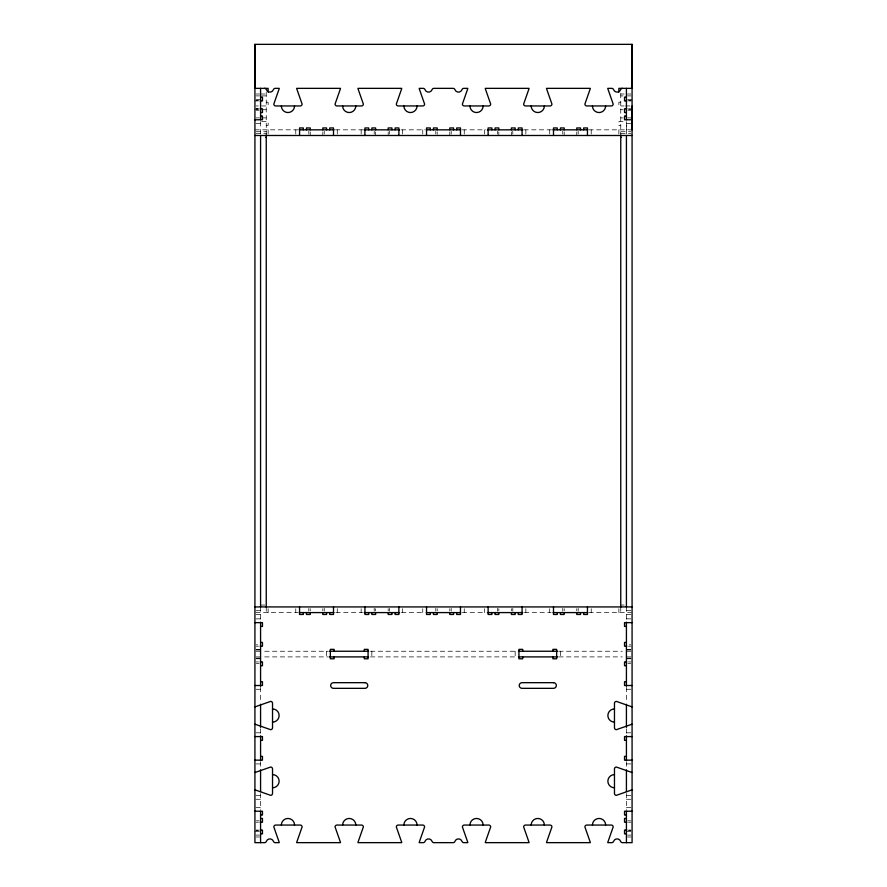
<?xml version="1.0" encoding="UTF-8"?>
<svg xmlns="http://www.w3.org/2000/svg" width="887" height="887" viewBox="0 0 887 887"><rect width="100%" height="100%" fill="white"/><g stroke="black" fill="none" stroke-linecap="round" stroke-linejoin="round"><path stroke-width="0.67" stroke-dasharray="4.43 3.33" d="M626.422 129.835L626.422 122.173M260.578 99.51L254.924 99.51M632.076 99.51L626.422 99.51M254.924 831.496L260.578 831.496M626.422 831.496L632.076 831.496M255.988 94.011L259.525 94.011M260.578 94.011L266.244 94.011M620.756 94.011L624.16 94.011M627.475 94.011L631.012 94.011M255.988 95.896L259.525 95.896M261.709 95.896L266.244 95.896M620.756 95.896L623.018 95.896M627.475 95.896L631.012 95.896M255.988 100.686L258.461 100.686M628.539 100.686L631.012 100.686M254.924 100.918L258.317 100.918M628.683 100.918L632.076 100.918M266.244 102.182L268.129 102.182L268.129 105.952L256.055 105.952M620.756 102.182L618.871 102.182L618.871 105.952L624.16 105.952M625.479 105.952L630.945 105.952M256.698 108.779L255.988 108.779L258.461 108.779M258.106 108.779L257.396 108.779M628.539 108.779L631.012 108.779M254.924 109.722L258.317 109.722M261.709 109.722L266.244 109.722M620.756 109.722L623.018 109.722M628.683 109.722L632.076 109.722M256.343 110.199L259.17 110.199M627.83 110.199L630.657 110.199M256.055 117.893L259.447 117.893M261.709 117.893L266.244 117.893M620.756 117.893L623.018 117.893M627.552 117.893L630.945 117.893M261.709 121.663L268.129 121.663L268.129 125.433L266.244 125.433M623.018 121.663L618.871 121.663L618.871 125.433L620.756 125.433M255.988 123.548L260.578 123.548M626.422 123.548L631.012 123.548M254.924 129.835L298.143 129.835M335.486 129.835L363.182 129.835M401.367 129.835L424.851 129.835M462.149 129.835L485.632 129.835M523.818 129.835L551.514 129.835M588.857 129.835L632.076 129.835M255.988 131.719L266.244 131.719M620.756 131.719L631.012 131.719M256.055 133.604L266.244 133.604M620.756 133.604L630.945 133.604M260.578 605.045L265.113 605.045M620.756 605.045L624.16 605.045M255.988 610.699L260.578 610.699M626.422 610.699L631.012 610.699M255.755 612.584L298.143 612.584M335.851 612.584L362.572 612.584M401.467 612.584L424.64 612.584M462.36 612.584L485.533 612.584M524.428 612.584L551.149 612.584M588.857 612.584L631.245 612.584M256.055 614.469L260.578 614.469M626.422 614.469L630.945 614.469M255.988 618.871L260.578 618.871M626.422 618.871L631.012 618.871M256.343 644.805L257.751 644.805M629.249 644.805L630.657 644.805M255.988 646.213L258.461 646.213M628.539 646.213L631.012 646.213M256.055 649.362L260.578 649.362M626.422 649.362L630.945 649.362M256.055 649.994L260.578 649.994M626.422 649.994L630.945 649.994M256.055 651.246L260.578 651.246M264.703 651.246L328.234 651.246M370.422 651.246L516.578 651.246M558.766 651.246L622.297 651.246M626.422 651.246L630.945 651.246M256.055 656.901L260.578 656.901M264.703 656.901L328.234 656.901M370.422 656.901L516.578 656.901M558.766 656.901L622.297 656.901M626.422 656.901L630.945 656.901M256.055 658.165L260.578 658.165M626.422 658.165L630.945 658.165M256.055 658.786L260.578 658.786M626.422 658.786L630.945 658.786M255.988 661.935L258.461 661.935M628.539 661.935L631.012 661.935M256.343 663.343L259.17 663.343M627.83 663.343L630.657 663.343M255.988 689.277L260.578 689.277M626.422 689.277L631.012 689.277M255.988 732.806L260.578 732.806M626.422 732.806L631.012 732.806M255.988 763.918L260.578 763.918M626.422 763.918L631.012 763.918M255.988 795.506L260.578 795.506M626.422 795.506L631.012 795.506M255.988 799.276L260.578 799.276M626.422 799.276L631.012 799.276M255.988 807.447L260.578 807.447M626.422 807.447L631.012 807.447M256.343 820.808L259.17 820.808M627.83 820.808L630.657 820.808M255.988 822.216L258.461 822.216M628.539 822.216L631.012 822.216M255.988 830.077L258.461 830.077M628.539 830.077L631.012 830.077M255.988 830.31L258.461 830.31M628.539 830.31L631.012 830.31M255.988 835.111L259.525 835.111M627.475 835.111L631.012 835.111M255.988 836.995L259.525 836.995M627.475 836.995L631.012 836.995M626.422 121.663L626.422 135.489M626.422 606.93L626.422 621.388M626.422 687.392L626.422 702.881M626.422 728.726L626.422 733.981M626.422 761.8L626.422 767.865M626.422 793.532L626.422 809.332M620.756 93.379L620.756 134.236M620.756 606.93L620.756 612.584M618.871 129.835L618.871 134.081M618.871 608.704L618.871 612.584M591.219 129.835L591.219 134.081M591.219 608.704L591.219 612.584M578.169 131.254L578.169 134.081M578.169 608.349L578.169 611.176M576.761 131.963L576.761 135.489M576.761 608.704L576.761 610.821M564.187 131.963L564.187 135.489M564.187 608.704L564.187 610.821M562.768 131.254L562.768 134.081M562.768 608.349L562.768 611.176M560.418 651.246L560.418 656.901M549.729 129.835L549.729 134.081M549.729 608.704L549.729 612.584M525.847 129.835L525.847 134.081M525.847 608.704L525.847 612.584M515.159 651.246L515.159 656.901M512.797 131.254L512.797 134.081M512.797 608.349L512.797 611.176M511.389 131.963L511.389 135.489M511.389 608.704L511.389 610.821M498.816 131.963L498.816 135.489M498.816 608.704L498.816 610.821M497.396 131.254L497.396 134.081M497.396 608.349L497.396 611.176M484.357 129.835L484.357 134.081M484.357 608.704L484.357 612.584M464.245 129.835L464.245 134.081M464.245 608.704L464.245 612.584M451.195 131.254L451.195 134.081M451.195 608.349L451.195 611.176M449.787 131.963L449.787 135.489M449.787 608.704L449.787 610.821M437.213 131.963L437.213 134.358M437.213 608.704L437.213 610.821M435.805 131.254L435.805 134.081M435.805 608.349L435.805 611.176M422.755 129.835L422.755 134.081M422.755 608.704L422.755 612.584M402.643 129.835L402.643 134.081M402.643 608.704L402.643 612.584M389.604 131.254L389.604 134.081M389.604 608.349L389.604 611.176M388.184 131.963L388.184 135.489M388.184 608.704L388.184 610.821M375.611 131.963L375.611 135.489M375.611 608.704L375.611 610.821M374.203 131.254L374.203 134.081M374.203 608.349L374.203 611.176M371.841 651.246L371.841 656.901M361.153 129.835L361.153 134.081M361.153 608.704L361.153 612.584M337.271 129.835L337.271 134.081M337.271 608.704L337.271 612.584M326.582 651.246L326.582 656.901M324.232 131.254L324.232 134.081M324.232 608.349L324.232 611.176M322.813 131.963L322.813 135.489M322.813 608.704L322.813 610.821M310.239 131.963L310.239 135.489M310.239 608.704L310.239 610.821M308.831 131.254L308.831 134.081M308.831 608.349L308.831 611.176M295.781 129.835L295.781 134.081M295.781 608.704L295.781 612.584M268.129 129.835L268.129 134.081M268.129 608.704L268.129 612.584M266.244 92.126L266.244 135.489M266.244 606.93L266.244 612.584M260.578 121.663L260.578 134.236M260.578 606.93L260.578 621.388M260.578 687.392L260.578 702.881M260.578 728.726L260.578 733.981M260.578 761.8L260.578 767.865M260.578 793.532L260.578 809.332"/><path stroke-width="1.33" d="M254.924 44.35L254.924 842.65L264.559 842.65A1.885 1.885 0 0 0 266.333 841.397A3.77 3.77 0 0 1 273.451 841.397A1.885 1.885 0 0 0 275.225 842.65L279.205 842.65A1.885 1.885 0 0 0 279.128 842.107L273.817 826.939A1.885 1.885 0 0 1 275.702 825.054L300.216 825.054A1.885 1.885 0 0 1 302.101 826.939L296.79 842.107A1.885 1.885 0 0 0 296.713 842.65L340.464 842.65A1.885 1.885 0 0 0 340.386 842.107L335.064 826.939A1.885 1.885 0 0 1 336.96 825.054L361.475 825.054A1.885 1.885 0 0 1 363.36 826.939L358.049 842.107A1.885 1.885 0 0 0 357.971 842.65L401.711 842.65A1.885 1.885 0 0 0 401.634 842.107L396.323 826.939A1.885 1.885 0 0 1 398.208 825.054L422.722 825.054A1.885 1.885 0 0 1 424.607 826.939L419.296 842.107A1.885 1.885 0 0 0 419.218 842.65L423.199 842.65A1.885 1.885 0 0 0 424.973 841.397A3.77 3.77 0 0 1 432.091 841.397A1.885 1.885 0 0 0 433.865 842.65L453.135 842.65A1.885 1.885 0 0 0 454.909 841.397A3.77 3.77 0 0 1 462.027 841.397A1.885 1.885 0 0 0 463.801 842.65L467.782 842.65A1.885 1.885 0 0 0 467.704 842.107L462.393 826.939A1.885 1.885 0 0 1 464.278 825.054L488.792 825.054A1.885 1.885 0 0 1 490.677 826.939L485.366 842.107A1.885 1.885 0 0 0 485.289 842.65L529.029 842.65A1.885 1.885 0 0 0 528.951 842.107L523.64 826.939A1.885 1.885 0 0 1 525.525 825.054L550.04 825.054A1.885 1.885 0 0 1 551.936 826.939L546.614 842.107A1.885 1.885 0 0 0 546.536 842.65L590.287 842.65A1.885 1.885 0 0 0 590.21 842.107L584.899 826.939A1.885 1.885 0 0 1 586.784 825.054L611.298 825.054A1.885 1.885 0 0 1 613.183 826.939L607.872 842.107A1.885 1.885 0 0 0 607.795 842.65L611.775 842.65A1.885 1.885 0 0 0 613.549 841.397A3.77 3.77 0 0 1 620.667 841.397A1.885 1.885 0 0 0 622.441 842.65L632.076 842.65L632.076 44.35L254.924 44.35L254.924 88.356L268.129 88.356L268.129 92.126M632.076 129.835L632.076 105.952M632.076 44.35L632.076 88.356L618.871 88.356L618.871 92.126M260.578 97.149L262.463 97.149L262.463 100.918L260.113 100.918M626.422 97.149L624.537 97.149L624.537 100.918L626.887 100.918M260.113 108.779L262.463 108.779L262.463 112.549L260.578 112.549M626.887 108.779L624.537 108.779L624.537 112.549L626.422 112.549M260.578 116.009L262.463 116.009L262.463 119.778L254.924 119.778M626.422 116.009L624.537 116.009L624.537 119.778L632.076 119.778M299.318 129.835L334.1 129.835M364.224 129.835L399.582 129.835M426.292 129.835L460.708 129.835M487.418 129.835L522.776 129.835M552.9 129.835L587.682 129.835M254.924 135.489L632.076 135.489M265.535 137.385L266.244 137.385M620.756 137.385L621.465 137.385M254.924 606.93L632.076 606.93M299.318 612.584L333.967 612.584M364.224 612.584L399.582 612.584M426.292 612.584L460.708 612.584M487.418 612.584L522.776 612.584M553.033 612.584L587.682 612.584M254.924 622.641L262.463 622.641L262.463 626.422L260.578 626.422M632.076 622.641L624.537 622.641L624.537 626.422L626.422 626.422M260.578 642.443L262.463 642.443L262.463 646.213L260.224 646.213M626.422 642.443L624.537 642.443L624.537 646.213L626.776 646.213M329.41 651.246L368.537 651.246M518.463 651.246L557.59 651.246M329.41 656.901L368.537 656.901M518.463 656.901L557.59 656.901M260.224 661.935L262.463 661.935L262.463 665.705L260.578 665.705M626.776 661.935L624.537 661.935L624.537 665.705L626.422 665.705M260.578 681.737L262.463 681.737L262.463 685.507L254.924 685.507M626.422 681.737L624.537 681.737L624.537 685.507L632.076 685.507M254.924 736.576L262.463 736.576L262.463 740.346L260.578 740.346M632.076 736.576L624.537 736.576L624.537 740.346L626.422 740.346M260.578 756.378L262.463 756.378L262.463 760.148L254.924 760.148M626.422 756.378L624.537 756.378L624.537 760.148L632.076 760.148M254.924 811.217L262.463 811.217L262.463 814.998L260.578 814.998M632.076 811.217L624.537 811.217L624.537 814.998L626.422 814.998M260.578 818.446L262.463 818.446L262.463 822.216L260.113 822.216M626.422 818.446L624.537 818.446L624.537 822.216L626.887 822.216M260.113 830.077L262.463 830.077L262.463 833.847L260.578 833.847M626.887 830.077L624.537 830.077L624.537 833.847L626.422 833.847M626.422 88.356L626.422 119.778M626.422 135.489L626.422 606.93M626.422 622.175L626.422 686.216M626.422 704.234L626.422 727.362M626.422 735.866L626.422 760.625M626.422 769.838L626.422 791.559M626.422 811.217L626.422 842.65M620.756 134.868L620.756 607.285M587.449 135.489L587.449 127.95L583.679 127.95L583.679 129.835M587.449 606.93L587.449 614.469L583.679 614.469L583.679 612.584M580.53 129.835L580.53 127.95L576.761 127.95L576.761 129.835M580.53 612.584L580.53 614.469L576.761 614.469L576.761 612.584M564.187 129.835L564.187 127.95L560.418 127.95L560.418 129.835M564.187 612.584L564.187 614.469L560.418 614.469L560.418 612.584M557.269 129.835L557.269 127.95L553.499 127.95L553.499 135.489M557.269 612.584L557.269 614.469L553.499 614.469L553.499 606.93M552.878 651.246L552.878 649.362L556.648 649.362L556.648 658.786L552.878 658.786L552.878 656.901M522.698 651.246L522.698 649.362L518.928 649.362L518.928 658.786L522.698 658.786L522.698 656.901M522.077 135.489L522.077 127.95L518.296 127.95L518.296 129.835M522.077 606.93L522.077 614.469L518.296 614.469L518.296 612.584M515.159 129.835L515.159 127.95L511.389 127.95L511.389 129.835M515.159 612.584L515.159 614.469L511.389 614.469L511.389 612.584M498.816 129.835L498.816 127.95L495.046 127.95L495.046 129.835M498.816 612.584L498.816 614.469L495.046 614.469L495.046 612.584M491.897 129.835L491.897 127.95L488.127 127.95L488.127 135.489M491.897 612.584L491.897 614.469L488.127 614.469L488.127 606.93M460.475 135.489L460.475 127.95L456.705 127.95L456.705 129.835M460.475 606.93L460.475 614.469L456.705 614.469L456.705 612.584M453.556 129.835L453.556 127.95L449.787 127.95L449.787 129.835M453.556 612.584L453.556 614.469L449.787 614.469L449.787 612.584M437.213 129.835L437.213 127.95L433.444 127.95L433.444 129.835M437.213 612.584L437.213 614.469L433.444 614.469L433.444 612.584M430.295 129.835L430.295 127.95L426.525 127.95L426.525 135.489M430.295 612.584L430.295 614.469L426.525 614.469L426.525 606.93M398.873 135.489L398.873 127.95L395.103 127.95L395.103 129.835M398.873 606.93L398.873 614.469L395.103 614.469L395.103 612.584M391.954 129.835L391.954 127.95L388.184 127.95L388.184 129.835M391.954 612.584L391.954 614.469L388.184 614.469L388.184 612.584M375.611 129.835L375.611 127.95L371.841 127.95L371.841 129.835M375.611 612.584L375.611 614.469L371.841 614.469L371.841 612.584M368.704 129.835L368.704 127.95L364.923 127.95L364.923 135.489M368.704 612.584L368.704 614.469L364.923 614.469L364.923 606.93M364.302 651.246L364.302 649.362L368.072 649.362L368.072 658.786L364.302 658.786L364.302 656.901M334.122 651.246L334.122 649.362L330.352 649.362L330.352 658.786L334.122 658.786L334.122 656.901M333.501 135.489L333.501 127.95L329.731 127.95L329.731 129.835M333.501 606.93L333.501 614.469L329.731 614.469L329.731 612.584M326.582 129.835L326.582 127.95L322.813 127.95L322.813 129.835M326.582 612.584L326.582 614.469L322.813 614.469L322.813 612.584M310.239 129.835L310.239 127.95L306.47 127.95L306.47 129.835M310.239 612.584L310.239 614.469L306.47 614.469L306.47 612.584M303.321 129.835L303.321 127.95L299.551 127.95L299.551 135.489M303.321 612.584L303.321 614.469L299.551 614.469L299.551 606.93M266.244 134.868L266.244 607.285M260.578 88.356L260.578 119.778M260.578 135.489L260.578 606.93M260.578 622.175L260.578 686.216M260.578 704.234L260.578 727.362M260.578 735.866L260.578 760.625M260.578 769.838L260.578 791.559M260.578 811.217L260.578 842.65M264.559 88.356A1.885 1.885 0 0 1 266.333 89.609A3.77 3.77 0 0 0 273.451 89.609A1.885 1.885 0 0 1 275.225 88.356L279.205 88.356A1.885 1.885 0 0 1 279.128 88.888L273.817 104.067A1.885 1.885 0 0 0 275.702 105.952L300.216 105.952A1.885 1.885 0 0 0 302.101 104.067L296.79 88.888A1.885 1.885 0 0 1 296.713 88.356L340.464 88.356A1.885 1.885 0 0 1 340.386 88.888L335.064 104.067A1.885 1.885 0 0 0 336.96 105.952L361.475 105.952A1.885 1.885 0 0 0 363.36 104.067L358.049 88.888A1.885 1.885 0 0 1 357.971 88.356L401.711 88.356A1.885 1.885 0 0 1 401.634 88.888L396.323 104.067A1.885 1.885 0 0 0 398.208 105.952L422.722 105.952A1.885 1.885 0 0 0 424.607 104.067L419.296 88.888A1.885 1.885 0 0 1 419.218 88.356L423.199 88.356A1.885 1.885 0 0 1 424.973 89.609A3.77 3.77 0 0 0 432.091 89.609A1.885 1.885 0 0 1 433.865 88.356L453.135 88.356A1.885 1.885 0 0 1 454.909 89.609A3.77 3.77 0 0 0 462.027 89.609A1.885 1.885 0 0 1 463.801 88.356L467.782 88.356A1.885 1.885 0 0 1 467.704 88.888L462.393 104.067A1.885 1.885 0 0 0 464.278 105.952L488.792 105.952A1.885 1.885 0 0 0 490.677 104.067L485.366 88.888A1.885 1.885 0 0 1 485.289 88.356L529.029 88.356A1.885 1.885 0 0 1 528.951 88.888L523.64 104.067A1.885 1.885 0 0 0 525.525 105.952L550.04 105.952A1.885 1.885 0 0 0 551.936 104.067L546.614 88.888A1.885 1.885 0 0 1 546.536 88.356L590.287 88.356A1.885 1.885 0 0 1 590.21 88.888L584.899 104.067A1.885 1.885 0 0 0 586.784 105.952L611.298 105.952A1.885 1.885 0 0 0 613.183 104.067L607.872 88.888A1.885 1.885 0 0 1 607.795 88.356L611.775 88.356A1.885 1.885 0 0 1 613.549 89.609A3.77 3.77 0 0 0 620.667 89.609A1.885 1.885 0 0 1 622.441 88.356M417.067 105.952A6.597 6.597 0 0 1 410.47 112.549A6.597 6.597 0 0 1 403.873 105.952M483.127 105.952A6.597 6.597 0 0 1 476.53 112.549A6.597 6.597 0 0 1 469.933 105.952M544.385 105.952A6.597 6.597 0 0 1 537.788 112.549A6.597 6.597 0 0 1 531.191 105.952M605.644 105.952A6.597 6.597 0 0 1 599.047 112.549A6.597 6.597 0 0 1 592.438 105.952M294.562 105.952A6.597 6.597 0 0 1 287.953 112.549A6.597 6.597 0 0 1 281.356 105.952M355.809 105.952A6.597 6.597 0 0 1 349.212 112.549A6.597 6.597 0 0 1 342.615 105.952M254.924 724.291A1.885 1.885 0 0 1 255.467 724.369L270.635 729.679A1.885 1.885 0 0 0 272.531 727.795L272.531 703.28A1.885 1.885 0 0 0 270.635 701.395L255.467 706.706A1.885 1.885 0 0 1 254.924 706.784M254.924 772.433A1.885 1.885 0 0 0 255.467 772.355L270.635 767.044A1.885 1.885 0 0 1 272.531 768.929L272.531 793.444A1.885 1.885 0 0 1 270.635 795.34L255.467 790.018A1.885 1.885 0 0 0 254.924 789.94M632.076 789.94A1.885 1.885 0 0 0 631.533 790.018L616.365 795.34A1.885 1.885 0 0 1 614.469 793.444L614.469 768.929A1.885 1.885 0 0 1 616.365 767.044L631.533 772.355A1.885 1.885 0 0 0 632.076 772.433M632.076 724.291A1.885 1.885 0 0 0 631.533 724.369L616.365 729.679A1.885 1.885 0 0 1 614.469 727.795L614.469 703.28A1.885 1.885 0 0 1 616.365 701.395L631.533 706.706A1.885 1.885 0 0 0 632.076 706.784M403.873 825.054A6.597 6.597 0 0 1 410.47 818.446A6.597 6.597 0 0 1 417.067 825.054M469.933 825.054A6.597 6.597 0 0 1 476.53 818.446A6.597 6.597 0 0 1 483.127 825.054M531.191 825.054A6.597 6.597 0 0 1 537.788 818.446A6.597 6.597 0 0 1 544.385 825.054M592.438 825.054A6.597 6.597 0 0 1 599.047 818.446A6.597 6.597 0 0 1 605.644 825.054M281.356 825.054A6.597 6.597 0 0 1 287.953 818.446A6.597 6.597 0 0 1 294.562 825.054M342.615 825.054A6.597 6.597 0 0 1 349.212 818.446A6.597 6.597 0 0 1 355.809 825.054M614.469 787.789A6.597 6.597 0 0 1 607.872 781.192A6.597 6.597 0 0 1 614.469 774.595M272.531 774.595A6.597 6.597 0 0 1 279.128 781.192A6.597 6.597 0 0 1 272.531 787.789M272.531 708.935A6.597 6.597 0 0 1 279.128 715.532A6.597 6.597 0 0 1 272.531 722.129M614.469 722.129A6.597 6.597 0 0 1 607.872 715.532A6.597 6.597 0 0 1 614.469 708.935M364.923 682.68L333.501 682.68A2.827 2.827 0 0 0 330.674 685.507A2.827 2.827 0 0 0 333.501 688.334L364.923 688.334A2.827 2.827 0 0 0 367.761 685.507A2.827 2.827 0 0 0 364.923 682.68M553.499 682.68L522.077 682.68A2.827 2.827 0 0 0 519.239 685.507A2.827 2.827 0 0 0 522.077 688.334L553.499 688.334A2.827 2.827 0 0 0 556.326 685.507A2.827 2.827 0 0 0 553.499 682.68"/></g></svg>
